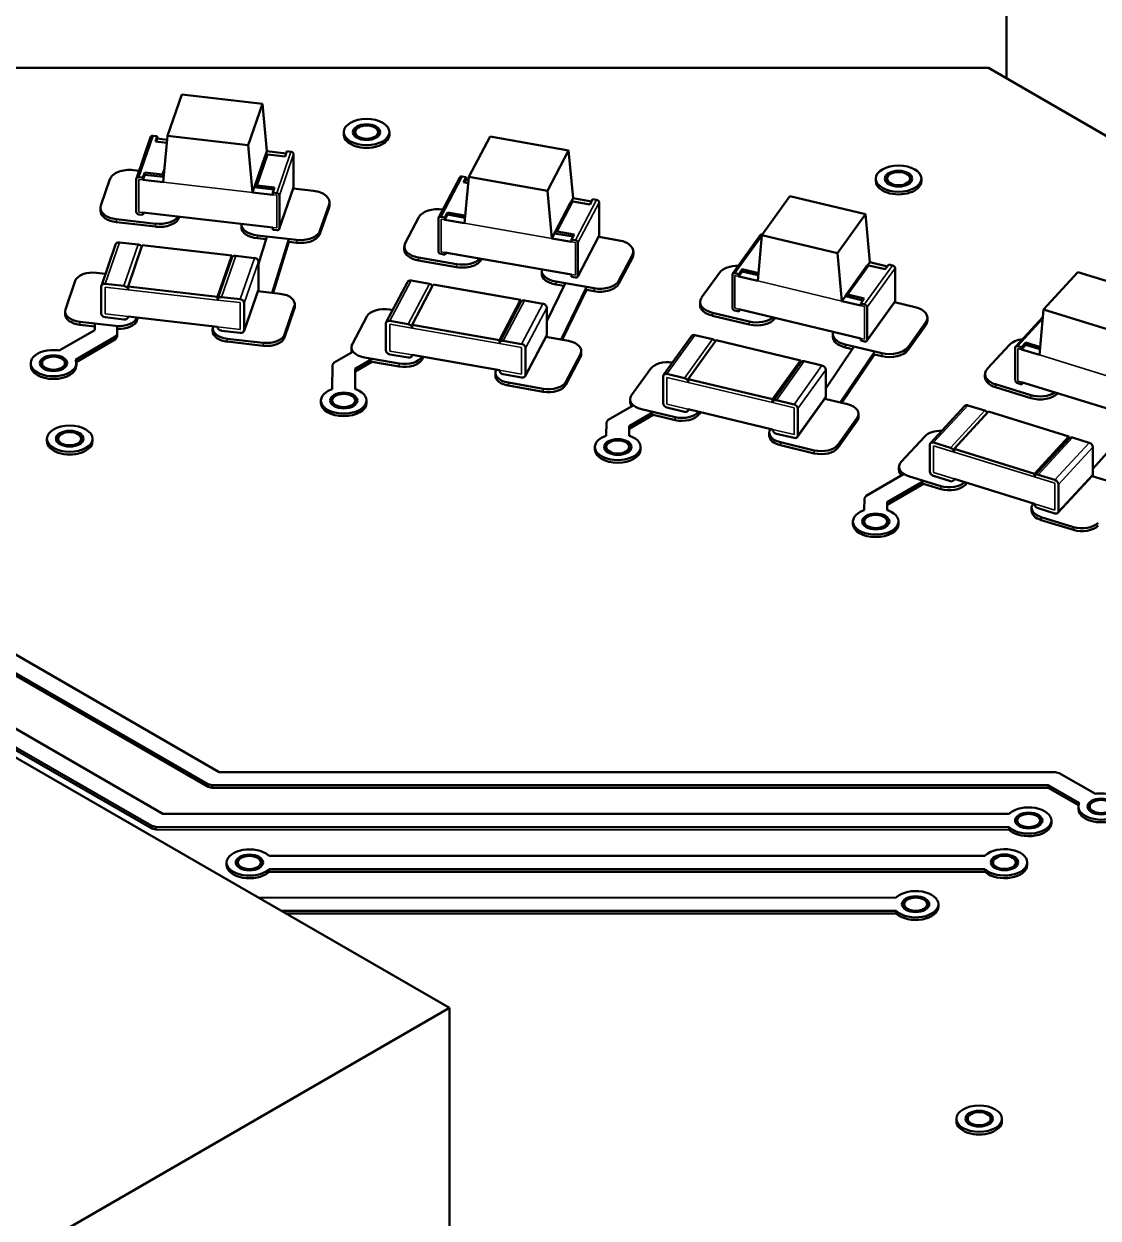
# Model space of a CAD drawing. Header units: inches. Extents: x 9.1 to 24.9, y 4.9 to 17.
# Drawn here: x 17.501 to 18.892, y 12.745 to 14.292 of the extents above; entities that cross this region are included whole.
import ezdxf

# ---------------------------------------------------------------- set-up
doc = ezdxf.new("R2010")
doc.units = ezdxf.units.IN
doc.header["$MEASUREMENT"] = 0
doc.layers.add('Visible (ANSI)', color=7, linetype='Continuous', lineweight=50)
doc.layers.add('Visible Narrow (ANSI)', color=7, linetype='Continuous', lineweight=35)

msp = doc.modelspace()

# ---------------------------------------------------------------- linework, layer by layer
at = {"layer": 'Visible (ANSI)'}
for p, q in [((18.7734, 14.3576), (18.7734, 14.2213)), ((16.9956, 14.2346), (18.7502, 14.2346)), ((18.7502, 14.2346), (19.6753, 13.7005)), ((17.7054, 14.2003), (17.687, 14.1468)), ((17.7054, 14.2003), (17.8097, 14.1883)), ((17.8097, 14.1883), (17.7912, 14.1348)), ((17.8097, 14.1883), (17.8154, 14.1269)), ((17.6465, 14.0915), (17.665, 14.145)), ((17.6683, 14.1467), (17.6735, 14.1461)), ((17.6735, 14.1461), (17.6712, 14.1394)), ((17.6712, 14.1394), (17.6861, 14.1377)), ((17.6722, 14.1393), (17.6735, 14.1432)), ((17.6735, 14.1432), (17.6735, 14.1461)), ((17.6735, 14.1432), (17.6865, 14.1417)), ((17.6812, 14.0867), (17.687, 14.1468)), ((17.687, 14.1468), (17.7912, 14.1348)), ((17.9152, 14.1516), (17.9152, 14.1482)), ((17.9742, 14.1516), (17.9742, 14.1482)), ((18.1047, 14.1457), (18.0773, 14.0935)), ((18.1047, 14.1457), (18.2064, 14.1278)), ((17.7912, 14.1348), (17.797, 14.0734)), ((17.8154, 14.1269), (17.8136, 14.1216)), ((17.8154, 14.1269), (17.8406, 14.124)), ((17.8166, 14.1227), (17.8392, 14.1201)), ((17.8392, 14.1201), (17.8415, 14.1268)), ((17.8415, 14.1268), (17.8467, 14.1262)), ((17.8502, 14.0805), (17.8502, 14.1229)), ((18.2064, 14.1278), (18.179, 14.0756)), ((18.2064, 14.1278), (18.2121, 14.0661)), ((17.7994, 14.0808), (17.8133, 14.121)), ((17.6005, 14.0563), (17.6123, 14.0906)), ((17.6427, 14.1023), (17.65, 14.1015)), ((17.6464, 14.0483), (17.6464, 14.0907)), ((17.6499, 14.0932), (17.6551, 14.0926)), ((17.6574, 14.0993), (17.6551, 14.0926)), ((17.6551, 14.0897), (17.6574, 14.0964)), ((17.6551, 14.0897), (17.6551, 14.0926)), ((17.6574, 14.0993), (17.6574, 14.0964)), ((17.68, 14.0967), (17.6574, 14.0993)), ((17.6574, 14.0964), (17.6818, 14.0936)), ((18.038, 14.0407), (18.0654, 14.0929)), ((18.0685, 14.0941), (18.0736, 14.0932)), ((18.0736, 14.0932), (18.0702, 14.0867)), ((18.0716, 14.0337), (18.0773, 14.0935)), ((18.0716, 14.0865), (18.0736, 14.0904)), ((18.0736, 14.0904), (18.0736, 14.0932)), ((18.0736, 14.0904), (18.0769, 14.0898)), ((18.0773, 14.0935), (18.179, 14.0756)), ((18.6042, 14.0913), (18.6042, 14.0879)), ((18.6632, 14.0913), (18.6632, 14.0879)), ((17.6551, 14.0897), (17.6812, 14.0867)), ((17.7993, 14.0801), (17.797, 14.0734)), ((17.7993, 14.0801), (17.8244, 14.0772)), ((17.8254, 14.08), (17.8028, 14.0826)), ((17.8231, 14.0733), (17.8254, 14.08)), ((17.8316, 14.0262), (17.8501, 14.0797)), ((17.8497, 14.0785), (17.8758, 14.0755)), ((18.0702, 14.0867), (18.0765, 14.0856)), ((18.179, 14.0756), (18.1846, 14.0139)), ((17.797, 14.0734), (17.8231, 14.0704)), ((17.8231, 14.0733), (17.8283, 14.0727)), ((17.8231, 14.0733), (17.8231, 14.0704)), ((17.8318, 14.027), (17.8318, 14.0694)), ((17.8966, 14.0609), (17.8966, 14.057)), ((18.1883, 14.0215), (18.2089, 14.0606)), ((18.2121, 14.0661), (18.2096, 14.0614)), ((18.212, 14.0619), (18.2341, 14.058)), ((18.2121, 14.0661), (18.2361, 14.0619)), ((18.2341, 14.058), (18.2375, 14.0645)), ((18.2375, 14.0645), (18.2426, 14.0637)), ((18.246, 14.0177), (18.246, 14.0602)), ((18.4928, 14.0687), (18.4566, 14.0183)), ((18.4928, 14.0687), (18.591, 14.0452)), ((17.6, 14.0534), (17.6, 14.0495)), ((17.6499, 14.045), (17.6551, 14.0444)), ((17.6551, 14.0473), (17.8231, 14.028)), ((17.6551, 14.0444), (17.6551, 14.0473)), ((17.6561, 14.0472), (17.6551, 14.0444)), ((17.8961, 14.058), (17.8843, 14.0237)), ((17.8961, 14.0541), (17.8843, 14.0199)), ((18.0496, 14.0476), (18.0462, 14.041)), ((18.0462, 14.0381), (18.0496, 14.0447)), ((18.0496, 14.0476), (18.0496, 14.0447)), ((18.0716, 14.0437), (18.0496, 14.0476)), ((18.0496, 14.0447), (18.0723, 14.0407)), ((18.591, 14.0452), (18.5548, 13.9948)), ((18.591, 14.0452), (18.5964, 13.9831)), ((17.6715, 14.0329), (17.6208, 14.0388)), ((17.6715, 14.0291), (17.6208, 14.0349)), ((17.7022, 14.0419), (17.7019, 14.0408)), ((17.7825, 14.0324), (17.7825, 14.0286)), ((17.9946, 14.0078), (18.0122, 14.0412)), ((18.0377, 13.9972), (18.0377, 14.0396)), ((18.0411, 14.0419), (18.0462, 14.041)), ((18.0462, 14.0381), (18.0462, 14.041)), ((18.0462, 14.0381), (18.0716, 14.0337)), ((17.8539, 14.012), (17.8033, 14.0178)), ((17.8145, 14.0127), (17.8033, 14.014)), ((17.8048, 13.981), (17.8155, 14.0159)), ((17.8231, 14.028), (17.8231, 14.0251)), ((17.8231, 14.0251), (17.8283, 14.0245)), ((18.1881, 14.0204), (18.1846, 14.0139)), ((18.1846, 14.0139), (18.2101, 14.0094)), ((18.1881, 14.0204), (18.2121, 14.0162)), ((18.2135, 14.0189), (18.1914, 14.0227)), ((18.2101, 14.0123), (18.2135, 14.0189)), ((18.2183, 13.9645), (18.2457, 14.0167)), ((18.2453, 14.016), (18.2718, 14.0113)), ((18.4188, 13.968), (18.455, 14.0184)), ((18.4512, 13.9588), (18.4566, 14.0183)), ((18.4566, 14.0183), (18.5548, 13.9948)), ((17.6012, 13.9525), (17.6196, 14.006)), ((17.6246, 14.0086), (17.649, 14.0058)), ((17.6358, 13.9517), (17.6542, 14.0052)), ((17.6542, 14.0052), (17.77, 13.9919)), ((17.8439, 14.0127), (17.8226, 13.9434)), ((17.8439, 14.0093), (17.8236, 13.9433)), ((17.8539, 14.0081), (17.8439, 14.0093)), ((17.9935, 14.0034), (17.9935, 13.9996)), ((18.2101, 14.0123), (18.2151, 14.0114)), ((18.2101, 14.0123), (18.2101, 14.0094)), ((18.2185, 13.9655), (18.2185, 14.008)), ((17.7516, 13.9384), (17.77, 13.9919)), ((17.7518, 13.9352), (17.7702, 13.9887)), ((17.77, 13.9882), (17.77, 13.9919)), ((17.7752, 13.9913), (17.7996, 13.9885)), ((17.8048, 13.9489), (17.8048, 13.9836)), ((18.0613, 13.9805), (18.0118, 13.9892)), ((18.0613, 13.9766), (18.0118, 13.9853)), ((18.0411, 13.9937), (18.0462, 13.9928)), ((18.0462, 13.9957), (18.2101, 13.967)), ((18.0462, 13.9928), (18.0462, 13.9957)), ((18.0476, 13.9955), (18.0462, 13.9928)), ((18.0939, 13.9874), (18.0935, 13.9866)), ((18.2891, 13.9927), (18.2715, 13.9593)), ((18.2891, 13.9889), (18.2715, 13.9554)), ((18.2902, 13.997), (18.2902, 13.9932)), ((18.5548, 13.9948), (18.5603, 13.9327)), ((18.5964, 13.9831), (18.5934, 13.9789)), ((18.5964, 13.9831), (18.6192, 13.9777)), ((18.0519, 13.0173), (16.3816, 13.9816)), ((17.5951, 13.9695), (17.6066, 13.9682)), ((18.1715, 13.9723), (18.1715, 13.9684)), ((18.2101, 13.967), (18.2101, 13.9641)), ((18.3785, 13.9372), (18.4017, 13.9694)), ((18.4184, 13.9242), (18.4184, 13.9667)), ((18.4217, 13.9688), (18.4266, 13.9676)), ((18.4311, 13.9739), (18.4266, 13.9676)), ((18.4266, 13.9647), (18.4311, 13.971)), ((18.4266, 13.9647), (18.4266, 13.9676)), ((18.4311, 13.9739), (18.4311, 13.971)), ((18.4521, 13.9689), (18.4311, 13.9739)), ((18.4311, 13.971), (18.4518, 13.9661)), ((18.5652, 13.9403), (18.5923, 13.9781)), ((18.5952, 13.979), (18.6165, 13.9739)), ((18.6165, 13.9739), (18.621, 13.9802)), ((18.621, 13.9802), (18.6259, 13.979)), ((18.6292, 13.9329), (18.6292, 13.9753)), ((18.8659, 13.9701), (18.8214, 13.922)), ((18.8659, 13.9701), (18.9597, 13.9412)), ((17.5546, 13.922), (17.5673, 13.9588)), ((17.601, 13.9167), (17.601, 13.9514)), ((17.6062, 13.9551), (17.6305, 13.9523)), ((17.6358, 13.9517), (17.7516, 13.9384)), ((17.6358, 13.9474), (17.6358, 13.9517)), ((17.9702, 13.9052), (17.9976, 13.9574)), ((18.0023, 13.9592), (18.026, 13.9551)), ((18.0037, 13.902), (18.0311, 13.9542)), ((18.0311, 13.9542), (18.1441, 13.9344)), ((18.1781, 13.9068), (18.2018, 13.9554)), ((18.2393, 13.9493), (18.1898, 13.958)), ((18.2003, 13.9523), (18.1898, 13.9541)), ((18.2101, 13.9641), (18.2151, 13.9632)), ((18.4266, 13.9647), (18.4512, 13.9588)), ((17.7516, 13.9341), (17.7516, 13.9384)), ((17.7568, 13.9378), (17.7811, 13.935)), ((17.7862, 13.8943), (17.8046, 13.9478)), ((17.8038, 13.9455), (17.8326, 13.9422)), ((18.2295, 13.9506), (18.1965, 13.8828)), ((18.2295, 13.9472), (18.198, 13.8826)), ((18.2393, 13.9455), (18.2295, 13.9472)), ((18.5648, 13.939), (18.5603, 13.9327)), ((18.5648, 13.939), (18.5876, 13.9336)), ((18.5893, 13.9361), (18.5681, 13.9412)), ((18.5848, 13.9298), (18.5893, 13.9361)), ((17.7863, 13.8954), (17.7863, 13.9301)), ((17.8511, 13.9262), (17.8385, 13.8894)), ((17.8511, 13.9223), (17.8385, 13.8856)), ((17.8516, 13.9289), (17.8516, 13.925)), ((17.9744, 13.9217), (17.9785, 13.921)), ((18.1167, 13.8822), (18.1441, 13.9344)), ((18.1171, 13.8794), (18.1445, 13.9316)), ((18.1441, 13.9309), (18.1441, 13.9344)), ((18.1492, 13.9335), (18.173, 13.9293)), ((18.1781, 13.8894), (18.1781, 13.9241)), ((18.3766, 13.9314), (18.3766, 13.9276)), ((18.4217, 13.9206), (18.4266, 13.9194)), ((18.4266, 13.9223), (18.5848, 13.8844)), ((18.4266, 13.9194), (18.4266, 13.9223)), ((18.4284, 13.9219), (18.4266, 13.9194)), ((18.5603, 13.9327), (18.5848, 13.9269)), ((18.5848, 13.9298), (18.5897, 13.9286)), ((18.5848, 13.9298), (18.5848, 13.9269)), ((18.5926, 13.8812), (18.6288, 13.9316)), ((18.593, 13.8825), (18.593, 13.9249)), ((18.6286, 13.9313), (18.6551, 13.925)), ((18.8162, 13.8629), (18.8214, 13.922)), ((18.8214, 13.922), (18.9151, 13.8931)), ((17.5542, 13.9193), (17.5542, 13.9155)), ((17.6195, 13.9006), (17.5732, 13.906)), ((17.6062, 13.9117), (17.6305, 13.9089)), ((17.6356, 13.9115), (17.6359, 13.9127)), ((17.6358, 13.9127), (17.7516, 13.8994)), ((17.6486, 13.9112), (17.6473, 13.9075)), ((17.926, 13.8767), (17.9449, 13.9126)), ((17.9749, 13.907), (17.9986, 13.9029)), ((18.4403, 13.9062), (18.3925, 13.9177)), ((18.4403, 13.9024), (18.3925, 13.9138)), ((18.4743, 13.9109), (18.474, 13.9105)), ((18.669, 13.9055), (18.6459, 13.8732)), ((18.671, 13.9112), (18.671, 13.9074)), ((18.7854, 13.874), (18.8205, 13.9118)), ((17.5466, 13.8686), (17.5926, 13.8951)), ((17.5926, 13.8999), (17.5732, 13.9021)), ((17.5926, 13.8951), (17.5926, 13.9033)), ((17.6218, 13.8899), (17.6196, 13.8868)), ((17.6218, 13.9), (17.6218, 13.8899)), ((17.6218, 13.8865), (17.6218, 13.8899)), ((17.7453, 13.8974), (17.7453, 13.8935)), ((17.7568, 13.8944), (17.7811, 13.8916)), ((17.9698, 13.8689), (17.9698, 13.9036)), ((18.0037, 13.902), (18.1167, 13.8822)), ((18.0037, 13.8976), (18.0037, 13.902)), ((18.5484, 13.8903), (18.5484, 13.8865)), ((18.669, 13.9016), (18.6459, 13.8694)), ((17.6196, 13.8868), (17.5675, 13.8565)), ((17.6196, 13.8835), (17.5686, 13.8538)), ((17.6196, 13.8835), (17.6196, 13.8868)), ((17.6218, 13.8865), (17.6196, 13.8835)), ((17.8107, 13.8787), (17.7643, 13.884)), ((17.8107, 13.8748), (17.7643, 13.8802)), ((18.1167, 13.8778), (18.1167, 13.8822)), ((18.1218, 13.8813), (18.1455, 13.8771)), ((18.1502, 13.8356), (18.1777, 13.8878)), ((18.1769, 13.8863), (18.2061, 13.8812)), ((18.3293, 13.837), (18.3654, 13.8874)), ((18.3614, 13.8316), (18.3976, 13.882)), ((18.3698, 13.8887), (18.3927, 13.8832)), ((18.3976, 13.882), (18.5067, 13.8559)), ((18.6121, 13.8651), (18.5644, 13.8766)), ((18.5848, 13.8844), (18.5848, 13.8815)), ((18.5848, 13.8815), (18.5897, 13.8804)), ((18.7487, 13.8452), (18.7772, 13.876)), ((18.788, 13.8744), (18.7927, 13.873)), ((18.7983, 13.879), (18.7927, 13.873)), ((18.7927, 13.8701), (18.7983, 13.8761)), ((18.7983, 13.879), (18.7983, 13.8761)), ((18.8171, 13.8732), (18.7983, 13.879)), ((18.7983, 13.8761), (18.8168, 13.8704)), ((17.545, 13.869), (17.5466, 13.8686)), ((17.9028, 13.8531), (17.9269, 13.867)), ((17.925, 13.8728), (17.925, 13.8689)), ((17.987, 13.8518), (17.9418, 13.8597)), ((17.9749, 13.8636), (17.9986, 13.8595)), ((18.0033, 13.8613), (18.0041, 13.8628)), ((18.0037, 13.8629), (18.1167, 13.8431)), ((18.0182, 13.8604), (18.0165, 13.8571)), ((18.1506, 13.8372), (18.1506, 13.8719)), ((18.2218, 13.8641), (18.2029, 13.8283)), ((18.2218, 13.8603), (18.2029, 13.8244)), ((18.2228, 13.8681), (18.2228, 13.8642)), ((18.5394, 13.8196), (18.5759, 13.8733)), ((18.6026, 13.8669), (18.5582, 13.8014)), ((18.6026, 13.8636), (18.5602, 13.8009)), ((18.5739, 13.8704), (18.5644, 13.8727)), ((18.6121, 13.8613), (18.6026, 13.8636)), ((18.7849, 13.8301), (18.7849, 13.8725)), ((18.7927, 13.8701), (18.7927, 13.873)), ((18.7927, 13.8701), (18.8162, 13.8629)), ((17.5097, 13.8523), (17.5097, 13.8489)), ((17.5675, 13.8565), (17.5682, 13.8556)), ((17.5688, 13.8523), (17.5688, 13.8489)), ((17.9003, 13.8186), (17.9006, 13.8501)), ((17.9006, 13.8501), (17.9028, 13.8531)), ((17.9516, 13.8575), (17.9298, 13.8449)), ((17.9516, 13.8542), (17.9298, 13.8415)), ((17.9298, 13.8449), (17.9298, 13.8186)), ((17.987, 13.848), (17.9516, 13.8542)), ((18.288, 13.8107), (18.3128, 13.8453)), ((18.4705, 13.8055), (18.5067, 13.8559)), ((18.4711, 13.8031), (18.5073, 13.8535)), ((18.5067, 13.8527), (18.5067, 13.8559)), ((18.5116, 13.8548), (18.5345, 13.8493)), ((18.5394, 13.8091), (18.5394, 13.8438)), ((18.1115, 13.8401), (18.1115, 13.8363)), ((18.1218, 13.8379), (18.1455, 13.8337)), ((18.3287, 13.8004), (18.3287, 13.8351)), ((18.3336, 13.8383), (18.3565, 13.8328)), ((18.3614, 13.8316), (18.4705, 13.8055)), ((18.3614, 13.8273), (18.3614, 13.8316)), ((18.7456, 13.8381), (18.7456, 13.8343)), ((18.7927, 13.8277), (18.9438, 13.7811)), ((18.7927, 13.8248), (18.7927, 13.8277)), ((17.8987, 13.8182), (17.9003, 13.8186)), ((17.9298, 13.8186), (17.9315, 13.8182)), ((18.1735, 13.8192), (18.1283, 13.8271)), ((18.1735, 13.8153), (18.1283, 13.8232)), ((18.8048, 13.8109), (18.7593, 13.825)), ((18.8048, 13.807), (18.7593, 13.8211)), ((18.788, 13.8262), (18.7927, 13.8248)), ((18.7948, 13.827), (18.7927, 13.8248)), ((17.8855, 13.804), (17.8855, 13.8007)), ((17.9446, 13.804), (17.9446, 13.8007)), ((18.2577, 13.7791), (18.2899, 13.7976)), ((18.2862, 13.8055), (18.2862, 13.8016)), ((18.4705, 13.8012), (18.4705, 13.8055)), ((18.4755, 13.8044), (18.4984, 13.7989)), ((18.5027, 13.7567), (18.5388, 13.8071)), ((18.5382, 13.8062), (18.5674, 13.7992)), ((18.675, 13.7489), (18.7196, 13.797)), ((18.7235, 13.7977), (18.7453, 13.7909)), ((18.3157, 13.7888), (18.2848, 13.7708)), ((18.3157, 13.7854), (18.2848, 13.7674)), ((18.3444, 13.7824), (18.3007, 13.7929)), ((18.3444, 13.7786), (18.3157, 13.7854)), ((18.3336, 13.7949), (18.3565, 13.7894)), ((18.3608, 13.7907), (18.3621, 13.7924)), ((18.3614, 13.7926), (18.4705, 13.7665)), ((18.3773, 13.7888), (18.3753, 13.786)), ((18.5033, 13.7587), (18.5033, 13.7934)), ((18.5802, 13.7814), (18.5553, 13.7468)), ((18.582, 13.7866), (18.582, 13.7828)), ((18.7055, 13.7414), (18.75, 13.7895)), ((18.75, 13.7895), (18.8542, 13.7573)), ((18.2552, 13.7583), (18.2555, 13.776)), ((18.2555, 13.776), (18.2577, 13.7791)), ((18.2848, 13.7708), (18.2848, 13.7583)), ((18.5802, 13.7775), (18.5553, 13.7429)), ((18.8854, 13.7153), (18.9343, 13.7705)), ((17.5307, 13.7545), (17.5307, 13.7511)), ((17.5898, 13.7545), (17.5898, 13.7511)), ((18.2536, 13.7579), (18.2552, 13.7583)), ((18.2848, 13.7583), (18.2864, 13.7579)), ((18.4662, 13.7624), (18.4662, 13.7586)), ((18.4755, 13.761), (18.4984, 13.7555)), ((18.6369, 13.7245), (18.6675, 13.7575)), ((18.8096, 13.7092), (18.8542, 13.7573)), ((18.8104, 13.7071), (18.855, 13.7552)), ((18.8542, 13.7543), (18.8542, 13.7573)), ((18.8589, 13.7559), (18.8807, 13.7492)), ((18.2405, 13.7438), (18.2405, 13.7404)), ((18.2995, 13.7438), (18.2995, 13.7404)), ((18.5244, 13.7394), (18.4808, 13.7498)), ((18.5244, 13.7355), (18.4808, 13.746)), ((18.6742, 13.712), (18.6742, 13.7467)), ((18.6789, 13.7496), (18.7008, 13.7428)), ((18.7055, 13.7414), (18.8096, 13.7092)), ((18.7055, 13.737), (18.7055, 13.7414)), ((18.8854, 13.7086), (18.8854, 13.7434)), ((18.5918, 13.6805), (18.6402, 13.7085)), ((18.6341, 13.718), (18.6341, 13.7142)), ((18.6883, 13.6932), (18.6466, 13.706)), ((18.6789, 13.7062), (18.7008, 13.6994)), ((18.8096, 13.7049), (18.8096, 13.7092)), ((18.8143, 13.7078), (18.8362, 13.701)), ((18.8401, 13.6584), (18.8846, 13.7065)), ((18.8843, 13.7061), (18.913, 13.6972)), ((18.6659, 13.6996), (18.6188, 13.6723)), ((18.6659, 13.6962), (18.6188, 13.6689)), ((18.6883, 13.6893), (18.6659, 13.6962)), ((18.7047, 13.7002), (18.7064, 13.702)), ((18.7055, 13.7023), (18.8096, 13.6702)), ((18.7223, 13.6971), (18.7203, 13.6949)), ((18.8409, 13.6605), (18.8409, 13.6953)), ((18.5893, 13.6619), (18.5896, 13.6775)), ((18.5896, 13.6775), (18.5918, 13.6805)), ((18.5877, 13.6615), (18.5893, 13.6619)), ((18.6188, 13.6723), (18.6188, 13.6619)), ((18.6188, 13.6619), (18.6205, 13.6615)), ((18.806, 13.665), (18.806, 13.6611)), ((18.8143, 13.6644), (18.8362, 13.6576)), ((18.5745, 13.6473), (18.5745, 13.644)), ((18.6336, 13.6473), (18.6336, 13.644)), ((18.8602, 13.6401), (18.8185, 13.653)), ((18.8602, 13.6363), (18.8185, 13.6491)), ((17.442, 13.5029), (17.7539, 13.3228)), ((17.7396, 13.3072), (17.4211, 13.4908)), ((17.7396, 13.3038), (17.4211, 13.4874)), ((17.6665, 13.2529), (17.3376, 13.4426)), ((17.3585, 13.4547), (17.6808, 13.2686)), ((17.6665, 13.2496), (17.3376, 13.4392)), ((17.7539, 13.3228), (18.8364, 13.3226)), ((18.8364, 13.3226), (18.8417, 13.3214)), ((18.8417, 13.3214), (18.8887, 13.2944)), ((17.7449, 13.3059), (17.7396, 13.3072)), ((17.7396, 13.3038), (17.7396, 13.3072)), ((17.7449, 13.3025), (17.7396, 13.3038)), ((18.8274, 13.3058), (17.7449, 13.3059)), ((17.7449, 13.3025), (17.7449, 13.3059)), ((18.8274, 13.3024), (17.7449, 13.3025)), ((18.8678, 13.2824), (18.8274, 13.3058)), ((18.8274, 13.3024), (18.8274, 13.3058)), ((18.8667, 13.2797), (18.8274, 13.3024)), ((18.8887, 13.2944), (18.8904, 13.2948)), ((18.8666, 13.2781), (18.8666, 13.2747)), ((18.8672, 13.2814), (18.8678, 13.2824)), ((17.6808, 13.2686), (18.7769, 13.2686)), ((18.7769, 13.2686), (18.7776, 13.2695)), ((18.8317, 13.26), (18.8317, 13.2567)), ((17.6718, 13.2517), (17.6665, 13.2529)), ((17.6665, 13.2496), (17.6665, 13.2529)), ((17.6718, 13.2483), (17.6665, 13.2496)), ((18.7769, 13.2515), (17.6718, 13.2517)), ((17.6718, 13.2483), (17.6718, 13.2517)), ((18.7769, 13.2481), (17.6718, 13.2483)), ((18.7776, 13.2506), (18.7769, 13.2515)), ((18.7769, 13.2481), (18.7769, 13.2515)), ((18.7776, 13.2472), (18.7769, 13.2481)), ((18.7776, 13.2472), (18.7776, 13.2506)), ((17.8175, 13.215), (17.8182, 13.2141)), ((17.8182, 13.2141), (18.7455, 13.2141)), ((18.7455, 13.2141), (18.7463, 13.2153)), ((17.7634, 13.2056), (17.7634, 13.2022)), ((17.8182, 13.197), (17.8175, 13.1961)), ((17.8175, 13.1927), (17.8175, 13.1961)), ((17.8182, 13.1937), (17.8175, 13.1927)), ((18.7458, 13.197), (17.8182, 13.197)), ((17.8182, 13.1937), (17.8182, 13.197)), ((18.7458, 13.1937), (17.8182, 13.1937)), ((18.7463, 13.1963), (18.7458, 13.197)), ((18.7458, 13.1937), (18.7458, 13.197)), ((18.7463, 13.1929), (18.7458, 13.1937)), ((18.7463, 13.1929), (18.7463, 13.1963)), ((18.8004, 13.2058), (18.8004, 13.2024)), ((17.8047, 13.16), (18.6306, 13.1602)), ((18.6306, 13.1602), (18.6313, 13.1611)), ((18.6854, 13.1516), (18.6854, 13.1483)), ((18.6306, 13.1431), (17.834, 13.1431)), ((18.6306, 13.1397), (17.8398, 13.1397)), ((18.6313, 13.1422), (18.6306, 13.1431)), ((18.6306, 13.1397), (18.6306, 13.1431)), ((18.6313, 13.1388), (18.6306, 13.1397)), ((18.6313, 13.1388), (18.6313, 13.1422)), ((15.4379, 11.508), (18.0519, 13.0173)), ((18.0519, 13.0173), (18.0519, 12.5707)), ((18.7086, 12.8738), (18.7086, 12.8704)), ((18.7676, 12.8738), (18.7676, 12.8704))]:
    msp.add_line(p, q, dxfattribs=at)
for centre, major_axis in [((17.9447, 14.1516), (-0.0295, 0)), ((17.9447, 14.1516), (0.0177, 0)), ((17.9447, 14.1516), (-0.0162, 0)), ((17.9447, 14.1516), (-0.0148, 0)), ((18.6337, 14.0913), (-0.0295, 0)), ((18.6337, 14.0913), (0.0177, 0)), ((18.6337, 14.0913), (-0.0162, 0)), ((18.6337, 14.0913), (-0.0148, 0)), ((17.5392, 13.8523), (0.0177, 0)), ((17.5392, 13.8523), (-0.0162, 0)), ((17.5392, 13.8523), (-0.0148, 0)), ((17.9151, 13.804), (0.0177, 0)), ((17.9151, 13.804), (-0.0162, 0)), ((17.9151, 13.804), (-0.0148, 0)), ((17.5602, 13.7545), (-0.0295, 0)), ((17.5602, 13.7545), (0.0177, 0)), ((17.5602, 13.7545), (-0.0162, 0)), ((17.5602, 13.7545), (-0.0148, 0)), ((18.27, 13.7438), (0.0177, 0)), ((18.27, 13.7438), (-0.0162, 0)), ((18.27, 13.7438), (-0.0148, 0)), ((18.6041, 13.6473), (0.0177, 0)), ((18.6041, 13.6473), (-0.0162, 0)), ((18.6041, 13.6473), (-0.0148, 0)), ((18.8961, 13.2781), (0.0177, 0)), ((18.8961, 13.2781), (-0.0162, 0)), ((18.8961, 13.2781), (-0.0148, 0)), ((18.8022, 13.26), (0.0177, 0)), ((18.8022, 13.26), (-0.0162, 0)), ((18.8022, 13.26), (-0.0148, 0)), ((17.7929, 13.2056), (0.0177, 0)), ((17.7929, 13.2056), (-0.0162, 0)), ((17.7929, 13.2056), (-0.0148, 0)), ((18.7708, 13.2058), (0.0177, 0)), ((18.7708, 13.2058), (-0.0162, 0)), ((18.7708, 13.2058), (-0.0148, 0)), ((18.6558, 13.1516), (0.0177, 0)), ((18.6558, 13.1516), (-0.0162, 0)), ((18.6558, 13.1516), (-0.0148, 0)), ((18.7381, 12.8738), (-0.0295, 0)), ((18.7381, 12.8738), (0.0177, 0)), ((18.7381, 12.8738), (-0.0162, 0)), ((18.7381, 12.8738), (-0.0148, 0))]:
    msp.add_ellipse(centre, major_axis=major_axis, ratio=0.57735, dxfattribs=at)
for centre, major_axis, ratio, start_param, end_param in [((17.6683, 14.1438), (-0.00335, 0.00115), 0.800808, 4.981591, 6.283185), ((17.9447, 14.1482), (-0.0295, 0), 0.57735, 0, 3.141593), ((17.8166, 14.1198), (-0.00335, 0.00115), 0.800808, 4.981591, 6.283185), ((17.8467, 14.1233), (0.00335, -0.00115), 0.800808, 0.269202, 1.839998), ((17.6377, 14.0877), (-0.0258, 0), 0.57735, 4.516037, 6.086838), ((17.6499, 14.0903), (-0.00335, 0.00115), 0.800808, 4.981591, 6.552387), ((17.68, 14.0938), (0.00335, -0.00115), 0.800808, 1.206868, 1.839998), ((18.0685, 14.0912), (-0.00314, 0.00165), 0.781339, 5.101935, 6.283185), ((17.8028, 14.0797), (-0.00335, 0.00115), 0.800808, 4.981591, 6.552387), ((17.8467, 14.0809), (0.00335, -0.00115), 0.800808, 0, 0.269202), ((17.8708, 14.0609), (0.0258, 0), 0.57735, 6.086834, 7.657634), ((18.6337, 14.0879), (-0.0295, 0), 0.57735, 0, 3.141593), ((17.8283, 14.0698), (0.00335, -0.00115), 0.800808, 0.269202, 1.839998), ((18.212, 14.059), (-0.00314, 0.00165), 0.781339, 5.101935, 6.283185), ((18.2426, 14.0608), (0.00314, -0.00165), 0.781339, 0.389546, 1.960343), ((17.6258, 14.0534), (-0.0258, 0), 0.57735, 6.086834, 7.657634), ((17.6258, 14.0495), (-0.0258, 0), 0.57735, 0, 1.374449), ((17.6499, 14.0479), (-0.00335, 0.00115), 0.800808, 0.269202, 1.839998), ((17.8708, 14.057), (0.0258, 0), 0.57735, 6.086834, 6.283185), ((18.0369, 14.0369), (-0.0258, 0), 0.57735, 4.452611, 5.988665), ((17.6765, 14.0476), (0.0258, 0), 0.57735, 4.516037, 5.904241), ((17.6765, 14.0437), (0.0258, 0), 0.57735, 4.516037, 6.086838), ((17.8083, 14.0324), (-0.0258, 0), 0.57735, 6.269436, 7.657634), ((17.8083, 14.0286), (-0.0258, 0), 0.57735, 0, 1.374449), ((18.0411, 14.039), (-0.00314, 0.00165), 0.781339, 5.101935, 6.672731), ((18.0716, 14.0408), (0.00314, -0.00165), 0.781339, 1.696344, 1.960343), ((17.8283, 14.0274), (0.00335, -0.00115), 0.800808, 4.981591, 6.552387), ((17.859, 14.0266), (0.0258, 0), 0.57735, 4.516037, 6.086838), ((17.859, 14.0228), (0.0258, 0), 0.57735, 4.516037, 6.086838), ((18.1914, 14.0198), (-0.00314, 0.00165), 0.781339, 5.101935, 6.672731), ((18.2426, 14.0183), (0.00314, -0.00165), 0.781339, 0, 0.389546), ((18.4579, 14.0163), (-0.00288, 0.00207), 0.754344, 5.373842, 6.283185), ((17.6246, 14.0043), (-0.00503, 0.00173), 0.800808, 4.981591, 6.283185), ((17.649, 14.0015), (-0.00503, 0.00173), 0.800808, 3.939759, 4.981591), ((18.0193, 14.0034), (-0.0258, 0), 0.57735, 5.988647, 7.559466), ((18.0193, 13.9996), (-0.0258, 0), 0.57735, 0, 1.276281), ((18.2151, 14.0086), (0.00314, -0.00165), 0.781339, 0.389546, 1.960343), ((18.2643, 13.997), (0.0258, 0), 0.57735, 5.988647, 7.559466), ((17.7752, 13.987), (-0.00503, 0.00173), 0.800808, 4.981591, 6.283185), ((17.7996, 13.9842), (0.00503, -0.00173), 0.800808, 0.269202, 1.839998), ((18.0411, 13.9966), (-0.00314, 0.00165), 0.781339, 0.389546, 1.960343), ((18.0688, 13.9948), (-0.0258, 0), 0.57735, 1.27627, 2.652702), ((18.0688, 13.9909), (0.0258, 0), 0.57735, 4.417863, 5.988665), ((18.2643, 13.9932), (0.0258, 0), 0.57735, 5.988647, 6.283185), ((17.5905, 13.9561), (-0.0236, 0), 0.57735, 4.516052, 6.086822), ((18.1973, 13.9723), (-0.0258, 0), 0.57735, 6.18302, 7.559466), ((18.1973, 13.9684), (-0.0258, 0), 0.57735, 0, 1.276281), ((18.4256, 13.9637), (0.0258, 0), 0.57735, 1.535744, 2.748893), ((18.4217, 13.9659), (-0.00288, 0.00207), 0.754344, 5.208448, 6.779244), ((18.5952, 13.9761), (-0.00288, 0.00207), 0.754344, 5.208448, 6.283185), ((18.6259, 13.9761), (-0.00288, 0.00207), 0.754344, 3.637652, 5.208448), ((17.6062, 13.9508), (-0.00503, 0.00173), 0.800808, 4.981591, 6.552387), ((17.6305, 13.948), (0.00503, -0.00173), 0.800808, 0.269202, 1.839998), ((18.0023, 13.9549), (-0.00471, 0.00247), 0.781339, 5.101935, 6.283185), ((18.026, 13.9507), (-0.00471, 0.00247), 0.781339, 4.135627, 5.101935), ((18.2151, 13.9661), (0.00314, -0.00165), 0.781339, 5.101935, 6.672731), ((18.2468, 13.9636), (0.0258, 0), 0.57735, 4.417863, 5.988665), ((18.2468, 13.9597), (0.0258, 0), 0.57735, 4.417863, 5.988665), ((17.7568, 13.9335), (-0.00503, 0.00173), 0.800808, 4.981591, 6.552387), ((17.7996, 13.9495), (0.00503, -0.00173), 0.800808, 0, 0.269202), ((17.828, 13.9289), (0.0236, 0), 0.57735, 6.086837, 7.65763), ((18.4024, 13.9314), (-0.0258, 0), 0.57735, 5.890486, 7.461282), ((18.5681, 13.9383), (-0.00288, 0.00207), 0.754344, 5.208448, 6.779244), ((17.5778, 13.9193), (-0.0236, 0), 0.57735, 6.086837, 7.65763), ((17.7811, 13.9307), (0.00503, -0.00173), 0.800808, 0.269202, 1.839998), ((17.828, 13.925), (0.0236, 0), 0.57735, 6.086837, 6.283185), ((17.9675, 13.9087), (-0.0236, 0), 0.57735, 4.417871, 5.988653), ((18.1492, 13.9292), (-0.00471, 0.00247), 0.781339, 5.101935, 6.283185), ((18.173, 13.925), (0.00471, -0.00247), 0.781339, 0.389546, 1.960343), ((18.4024, 13.9276), (-0.0258, 0), 0.57735, 0, 1.178097), ((18.4217, 13.9235), (0.00288, -0.00207), 0.754344, 3.637652, 5.208448), ((18.5897, 13.9257), (-0.00288, 0.00207), 0.754344, 3.637652, 5.208448), ((18.6259, 13.9337), (0.00288, -0.00207), 0.754344, 0, 0.496059), ((18.6452, 13.9112), (0.0258, 0), 0.57735, 5.890486, 7.461282), ((17.5778, 13.9155), (-0.0236, 0), 0.57735, 0, 1.374445), ((17.6062, 13.9161), (-0.00503, 0.00173), 0.800808, 0.269202, 1.839998), ((17.6242, 13.914), (0.0236, 0), 0.57735, 4.516052, 6.08599), ((17.6242, 13.9102), (0.0236, 0), 0.57735, 4.612689, 6.086822), ((17.6305, 13.9133), (0.00503, -0.00173), 0.800808, 4.981591, 6.552387), ((17.9749, 13.9027), (-0.00471, 0.00247), 0.781339, 5.101935, 6.672731), ((18.4501, 13.92), (-0.0258, 0), 0.57735, 1.178097, 2.538157), ((18.4501, 13.9162), (-0.0258, 0), 0.57735, 1.178097, 2.748893), ((18.6452, 13.9074), (0.0258, 0), 0.57735, 5.890486, 6.283185), ((17.769, 13.8974), (-0.0236, 0), 0.57735, 6.087669, 7.65763), ((17.769, 13.8935), (-0.0236, 0), 0.57735, 0, 1.374445), ((17.7568, 13.8988), (-0.00503, 0.00173), 0.800808, 0.269202, 1.839998), ((17.7811, 13.896), (0.00503, -0.00173), 0.800808, 4.981591, 6.552387), ((17.8153, 13.8921), (0.0236, 0), 0.57735, 4.516052, 6.086822), ((17.9986, 13.8985), (0.00471, -0.00247), 0.781339, 0.389546, 1.960343), ((18.173, 13.8903), (0.00471, -0.00247), 0.781339, 0, 0.389546), ((18.5743, 13.8903), (-0.0258, 0), 0.57735, 6.101221, 7.461282), ((17.8153, 13.8882), (0.0236, 0), 0.57735, 4.516052, 6.086822), ((17.9486, 13.8728), (-0.0236, 0), 0.57735, 5.988667, 7.559449), ((18.1218, 13.877), (-0.00471, 0.00247), 0.781339, 5.101935, 6.672731), ((18.1455, 13.8728), (0.00471, -0.00247), 0.781339, 0.389546, 1.960343), ((18.1992, 13.8681), (0.0236, 0), 0.57735, 5.988667, 7.559449), ((18.3698, 13.8843), (-0.00432, 0.0031), 0.754344, 5.208448, 6.283185), ((18.3927, 13.8789), (-0.00432, 0.0031), 0.754344, 4.297048, 5.208448), ((18.5743, 13.8865), (-0.0258, 0), 0.57735, 0, 1.178097), ((18.5897, 13.8833), (0.00288, -0.00207), 0.754344, 5.208448, 6.779244), ((18.8, 13.8689), (0.0258, 0), 0.57735, 1.793204, 2.650722), ((18.788, 13.8715), (-0.0026, 0.00241), 0.720086, 5.300384, 6.87118), ((17.5392, 13.8523), (0.0295, 0), 0.57735, 1.374449, 6.479532), ((17.9486, 13.8689), (-0.0236, 0), 0.57735, 0, 0.197949), ((17.9749, 13.868), (-0.00471, 0.00247), 0.781339, 0.389546, 1.960343), ((17.9939, 13.8649), (0.0236, 0), 0.57735, 4.417871, 5.972646), ((17.9986, 13.8638), (0.00471, -0.00247), 0.781339, 5.101935, 6.672731), ((18.1992, 13.8642), (0.0236, 0), 0.57735, 5.988667, 6.283185), ((18.622, 13.8789), (-0.0258, 0), 0.57735, 1.178097, 2.748893), ((18.622, 13.8751), (-0.0258, 0), 0.57735, 1.178097, 2.748893), ((17.5392, 13.8489), (0.0295, 0), 0.57735, 3.141593, 6.283185), ((17.9939, 13.861), (0.0236, 0), 0.57735, 4.417871, 5.988653), ((18.1351, 13.8401), (-0.0236, 0), 0.57735, 6.004673, 7.559449), ((18.1218, 13.8422), (-0.00471, 0.00247), 0.781339, 0.389546, 1.960343), ((18.3346, 13.8401), (0.0236, 0), 0.57735, 1.301949, 2.748884), ((18.5116, 13.8504), (-0.00432, 0.0031), 0.754344, 5.208448, 6.283185), ((18.5345, 13.8449), (-0.00432, 0.0031), 0.754344, 3.637652, 5.208448), ((18.7714, 13.8381), (-0.0258, 0), 0.57735, 5.792311, 7.363116), ((18.1351, 13.8363), (-0.0236, 0), 0.57735, 0, 1.276264), ((18.1455, 13.8381), (0.00471, -0.00247), 0.781339, 5.101935, 6.672731), ((18.1803, 13.8322), (0.0236, 0), 0.57735, 4.417871, 5.988653), ((18.3336, 13.8339), (-0.00432, 0.0031), 0.754344, 5.208448, 6.779244), ((18.3565, 13.8285), (-0.00432, 0.0031), 0.754344, 3.637652, 5.208448), ((18.7714, 13.8343), (-0.0258, 0), 0.57735, 0, 1.07993), ((18.788, 13.8291), (0.0026, -0.00241), 0.720086, 3.729588, 5.300384), ((17.9151, 13.804), (0.0295, 0), 0.57735, 2.159843, 7.264935), ((18.1803, 13.8284), (0.0236, 0), 0.57735, 4.417871, 5.988653), ((18.817, 13.8241), (-0.0258, 0), 0.57735, 1.07992, 2.419132), ((18.817, 13.8202), (-0.0258, 0), 0.57735, 1.07992, 2.64926), ((17.9151, 13.8007), (0.0295, 0), 0.57735, 3.141593, 6.283185), ((18.3098, 13.8055), (-0.0236, 0), 0.57735, 5.890492, 7.461279), ((18.3098, 13.8016), (-0.0236, 0), 0.57735, 0, 0.38444), ((18.3336, 13.7992), (0.00432, -0.0031), 0.754344, 3.637652, 5.208448), ((18.4755, 13.8), (-0.00432, 0.0031), 0.754344, 5.208448, 6.779244), ((18.4984, 13.7945), (-0.00432, 0.0031), 0.754344, 3.637652, 5.208448), ((18.5345, 13.8102), (0.00432, -0.0031), 0.754344, 0, 0.496059), ((18.5583, 13.7866), (0.0236, 0), 0.57735, 5.890492, 7.461279), ((18.7235, 13.7934), (-0.0039, 0.00361), 0.720086, 5.300384, 6.283185), ((18.3534, 13.795), (-0.0236, 0), 0.57735, 1.17811, 2.711827), ((18.3534, 13.7912), (-0.0236, 0), 0.57735, 1.17811, 2.748884), ((18.3565, 13.7937), (0.00432, -0.0031), 0.754344, 5.208448, 6.779244), ((18.5583, 13.7828), (0.0236, 0), 0.57735, 5.890492, 6.283185), ((18.7453, 13.7866), (-0.0039, 0.00361), 0.720086, 4.431343, 5.300384), ((18.4898, 13.7624), (-0.0236, 0), 0.57735, 5.927548, 7.461279), ((18.4755, 13.7653), (0.00432, -0.0031), 0.754344, 3.637652, 5.208448), ((17.5602, 13.7511), (-0.0295, 0), 0.57735, 0, 3.141593), ((18.27, 13.7438), (0.0295, 0), 0.57735, 2.159843, 7.264935), ((18.4898, 13.7586), (-0.0236, 0), 0.57735, 0, 1.178094), ((18.4984, 13.7598), (0.00432, -0.0031), 0.754344, 5.208448, 6.779244), ((18.6884, 13.7511), (0.0236, 0), 0.57735, 1.513802, 2.650715), ((18.8589, 13.7516), (-0.0039, 0.00361), 0.720086, 5.300384, 6.283185), ((18.27, 13.7404), (0.0295, 0), 0.57735, 3.141593, 6.283185), ((18.5335, 13.752), (-0.0236, 0), 0.57735, 1.17811, 2.748884), ((18.5335, 13.7481), (-0.0236, 0), 0.57735, 1.17811, 2.748884), ((18.6789, 13.7452), (-0.0039, 0.00361), 0.720086, 5.300384, 6.87118), ((18.7008, 13.7385), (-0.0039, 0.00361), 0.720086, 3.729588, 5.300384), ((18.8807, 13.7448), (-0.0039, 0.00361), 0.720086, 3.729588, 5.300384), ((18.6578, 13.718), (-0.0236, 0), 0.57735, 5.792319, 7.363094), ((18.6578, 13.7142), (-0.0236, 0), 0.57735, 0, 0.553118), ((18.6789, 13.7105), (0.0039, -0.00361), 0.720086, 3.729588, 5.300384), ((18.8143, 13.7035), (-0.0039, 0.00361), 0.720086, 5.300384, 6.87118), ((18.8807, 13.7101), (0.0039, -0.00361), 0.720086, 0, 0.587995), ((18.6994, 13.7052), (-0.0236, 0), 0.57735, 1.079927, 2.586924), ((18.6994, 13.7013), (-0.0236, 0), 0.57735, 1.079927, 2.650715), ((18.7008, 13.7038), (0.0039, -0.00361), 0.720086, 5.300384, 6.87118), ((18.8362, 13.6967), (-0.0039, 0.00361), 0.720086, 3.729588, 5.300384), ((18.6041, 13.6473), (0.0295, 0), 0.57735, 2.159843, 7.264935), ((18.8296, 13.665), (-0.0236, 0), 0.57735, 5.856113, 7.363094), ((18.8296, 13.6611), (-0.0236, 0), 0.57735, 0, 1.079909), ((18.8143, 13.6687), (0.0039, -0.00361), 0.720086, 3.729588, 5.300384), ((18.8362, 13.662), (0.0039, -0.00361), 0.720086, 5.300384, 6.87118), ((18.6041, 13.644), (0.0295, 0), 0.57735, 3.141593, 6.283185), ((18.8713, 13.6521), (-0.0236, 0), 0.57735, 1.079927, 2.650715), ((18.8713, 13.6483), (-0.0236, 0), 0.57735, 1.079927, 2.650715), ((18.8961, 13.2781), (0.0295, 0), 0.57735, 2.945246, 8.050329), ((18.8022, 13.26), (0.0295, 0), 0.57735, 3.730639, 8.835731), ((18.8961, 13.2747), (0.0295, 0), 0.57735, 3.141593, 6.283185), ((18.8022, 13.2567), (0.0295, 0), 0.57735, 3.730639, 6.283185), ((18.7708, 13.2058), (0.0295, 0), 0.57735, 3.730639, 8.835731), ((17.7929, 13.2056), (-0.0295, 0), 0.57735, 3.730639, 8.835732), ((17.7929, 13.2022), (-0.0295, 0), 0.57735, 0, 2.552546), ((18.7708, 13.2024), (0.0295, 0), 0.57735, 3.730639, 6.283185), ((18.6558, 13.1516), (0.0295, 0), 0.57735, 3.730639, 8.835731), ((18.6558, 13.1483), (0.0295, 0), 0.57735, 3.730639, 6.283185), ((18.7381, 12.8704), (-0.0295, 0), 0.57735, 0, 3.141593)]:
    msp.add_ellipse(centre, major_axis=major_axis, ratio=ratio, start_param=start_param, end_param=end_param, dxfattribs=at)
at = {"layer": 'Visible Narrow (ANSI)'}
for p, q in [((17.6499, 14.0932), (17.6683, 14.1467)), ((17.8028, 14.0826), (17.8166, 14.1227)), ((17.8283, 14.0727), (17.8467, 14.1262)), ((17.8318, 14.0694), (17.8502, 14.1229)), ((17.6499, 14.0903), (17.6551, 14.0897)), ((17.6499, 14.0479), (17.6499, 14.0903)), ((17.68, 14.0967), (17.683, 14.1053)), ((18.0411, 14.0419), (18.0685, 14.0941)), ((17.797, 14.0734), (17.6812, 14.0867)), ((17.8318, 14.027), (17.8502, 14.0805)), ((17.8231, 14.0704), (17.8283, 14.0698)), ((17.8283, 14.0274), (17.8283, 14.0698)), ((18.1914, 14.0227), (18.212, 14.0619)), ((18.2151, 14.0114), (18.2426, 14.0637)), ((18.2185, 14.008), (18.246, 14.0602)), ((17.6499, 14.0479), (17.6551, 14.0473)), ((17.8961, 14.0541), (17.8961, 14.058)), ((18.0716, 14.0437), (18.0728, 14.0458)), ((17.6208, 14.0349), (17.6208, 14.0388)), ((17.6715, 14.0291), (17.6715, 14.0329)), ((17.7019, 14.0408), (17.7019, 14.0419)), ((18.0411, 14.039), (18.0462, 14.0381)), ((18.0411, 13.9966), (18.0411, 14.039)), ((18.1846, 14.0139), (18.0716, 14.0337)), ((17.8033, 14.014), (17.8033, 14.0178)), ((17.8231, 14.028), (17.8283, 14.0274)), ((17.8843, 14.0199), (17.8843, 14.0237)), ((18.2185, 13.9655), (18.246, 14.0177)), ((18.4217, 13.9688), (18.4565, 14.0173)), ((17.6062, 13.9551), (17.6246, 14.0086)), ((17.6305, 13.9523), (17.649, 14.0058)), ((17.8539, 14.0081), (17.8539, 14.012)), ((18.2101, 14.0094), (18.2151, 14.0086)), ((18.2151, 13.9661), (18.2151, 14.0086)), ((17.7568, 13.9378), (17.7752, 13.9913)), ((17.7811, 13.935), (17.7996, 13.9885)), ((17.7863, 13.9301), (17.8048, 13.9836)), ((18.0118, 13.9853), (18.0118, 13.9892)), ((18.0411, 13.9966), (18.0462, 13.9957)), ((18.0935, 13.9866), (18.0935, 13.9874)), ((18.2891, 13.9889), (18.2891, 13.9927)), ((18.0613, 13.9766), (18.0613, 13.9805)), ((18.2101, 13.967), (18.2151, 13.9661)), ((18.5681, 13.9412), (18.5952, 13.979)), ((18.5897, 13.9286), (18.6259, 13.979)), ((18.593, 13.9249), (18.6292, 13.9753)), ((17.9749, 13.907), (18.0023, 13.9592)), ((17.9986, 13.9029), (18.026, 13.9551)), ((18.1898, 13.9541), (18.1898, 13.958)), ((18.2715, 13.9554), (18.2715, 13.9593)), ((18.4217, 13.9659), (18.4266, 13.9647)), ((18.4217, 13.9235), (18.4217, 13.9659)), ((18.5603, 13.9327), (18.4512, 13.9588)), ((17.6062, 13.9161), (17.6062, 13.9508)), ((17.6062, 13.9508), (17.6358, 13.9474)), ((17.6358, 13.9474), (17.7516, 13.9341)), ((17.7863, 13.8954), (17.8048, 13.9489)), ((18.2393, 13.9455), (18.2393, 13.9493)), ((17.7516, 13.9341), (17.7811, 13.9307)), ((17.7811, 13.896), (17.7811, 13.9307)), ((17.8511, 13.9223), (17.8511, 13.9262)), ((18.1218, 13.8813), (18.1492, 13.9335)), ((18.1455, 13.8771), (18.173, 13.9293)), ((18.1506, 13.8719), (18.1781, 13.9241)), ((18.4217, 13.9235), (18.4266, 13.9223)), ((18.5848, 13.9269), (18.5897, 13.9257)), ((18.5897, 13.8833), (18.5897, 13.9257)), ((18.593, 13.8825), (18.6292, 13.9329)), ((17.5732, 13.9021), (17.5732, 13.906)), ((17.6062, 13.9161), (17.6358, 13.9127)), ((17.6473, 13.9075), (17.6473, 13.9114)), ((18.3925, 13.9138), (18.3925, 13.9177)), ((18.4403, 13.9024), (18.4403, 13.9062)), ((18.474, 13.9105), (18.474, 13.9109)), ((18.669, 13.9016), (18.669, 13.9055)), ((18.788, 13.8744), (18.8203, 13.9092)), ((17.6195, 13.9002), (17.6195, 13.9006)), ((17.7516, 13.8994), (17.7811, 13.896)), ((17.8385, 13.8856), (17.8385, 13.8894)), ((17.9749, 13.868), (17.9749, 13.9027)), ((17.9749, 13.9027), (18.0037, 13.8976)), ((18.0037, 13.8976), (18.1167, 13.8778)), ((18.1506, 13.8372), (18.1781, 13.8894)), ((17.7643, 13.8802), (17.7643, 13.884)), ((17.8107, 13.8748), (17.8107, 13.8787)), ((18.1167, 13.8778), (18.1455, 13.8728)), ((18.3336, 13.8383), (18.3698, 13.8887)), ((18.3565, 13.8328), (18.3927, 13.8832)), ((18.5644, 13.8727), (18.5644, 13.8766)), ((18.5848, 13.8844), (18.5897, 13.8833)), ((17.9418, 13.8593), (17.9418, 13.8597)), ((17.9749, 13.868), (18.0037, 13.8629)), ((18.0165, 13.8571), (18.0165, 13.8607)), ((18.1455, 13.8381), (18.1455, 13.8728)), ((18.2218, 13.8603), (18.2218, 13.8641)), ((18.6121, 13.8613), (18.6121, 13.8651)), ((18.6459, 13.8694), (18.6459, 13.8732)), ((18.788, 13.8715), (18.7927, 13.8701)), ((18.788, 13.8291), (18.788, 13.8715)), ((18.9203, 13.8307), (18.8162, 13.8629)), ((17.987, 13.848), (17.987, 13.8518)), ((18.1167, 13.8431), (18.1455, 13.8381)), ((18.4755, 13.8044), (18.5116, 13.8548)), ((18.4984, 13.7989), (18.5345, 13.8493)), ((18.5033, 13.7934), (18.5394, 13.8438)), ((18.2029, 13.8244), (18.2029, 13.8283)), ((18.3336, 13.7992), (18.3336, 13.8339)), ((18.3336, 13.8339), (18.3614, 13.8273)), ((18.788, 13.8291), (18.7927, 13.8277)), ((18.1283, 13.8232), (18.1283, 13.8271)), ((18.1735, 13.8153), (18.1735, 13.8192)), ((18.3614, 13.8273), (18.4705, 13.8012)), ((18.7593, 13.8211), (18.7593, 13.825)), ((18.3336, 13.7992), (18.3614, 13.7926)), ((18.4705, 13.8012), (18.4984, 13.7945)), ((18.5033, 13.7587), (18.5394, 13.8091)), ((18.6789, 13.7496), (18.7235, 13.7977)), ((18.8048, 13.807), (18.8048, 13.8109)), ((18.3007, 13.7924), (18.3007, 13.7929)), ((18.3444, 13.7786), (18.3444, 13.7824)), ((18.3753, 13.786), (18.3753, 13.7893)), ((18.4984, 13.7598), (18.4984, 13.7945)), ((18.5802, 13.7775), (18.5802, 13.7814)), ((18.7008, 13.7428), (18.7453, 13.7909)), ((18.4705, 13.7665), (18.4984, 13.7598)), ((18.8143, 13.7078), (18.8589, 13.7559)), ((18.4808, 13.746), (18.4808, 13.7498)), ((18.5244, 13.7355), (18.5244, 13.7394)), ((18.5553, 13.7429), (18.5553, 13.7468)), ((18.6789, 13.7105), (18.6789, 13.7452)), ((18.6789, 13.7452), (18.7055, 13.737)), ((18.7055, 13.737), (18.8096, 13.7049)), ((18.8362, 13.701), (18.8807, 13.7492)), ((18.8409, 13.6953), (18.8854, 13.7434)), ((18.6466, 13.7055), (18.6466, 13.706)), ((18.6789, 13.7105), (18.7055, 13.7023)), ((18.8096, 13.7049), (18.8362, 13.6967)), ((18.8409, 13.6605), (18.8854, 13.7086)), ((18.6883, 13.6893), (18.6883, 13.6932)), ((18.7203, 13.6949), (18.7203, 13.6978)), ((18.8362, 13.662), (18.8362, 13.6967)), ((18.8096, 13.6702), (18.8362, 13.662)), ((18.8185, 13.6491), (18.8185, 13.653)), ((18.8602, 13.6363), (18.8602, 13.6401))]:
    msp.add_line(p, q, dxfattribs=at)

doc.saveas('drawing.dxf')
